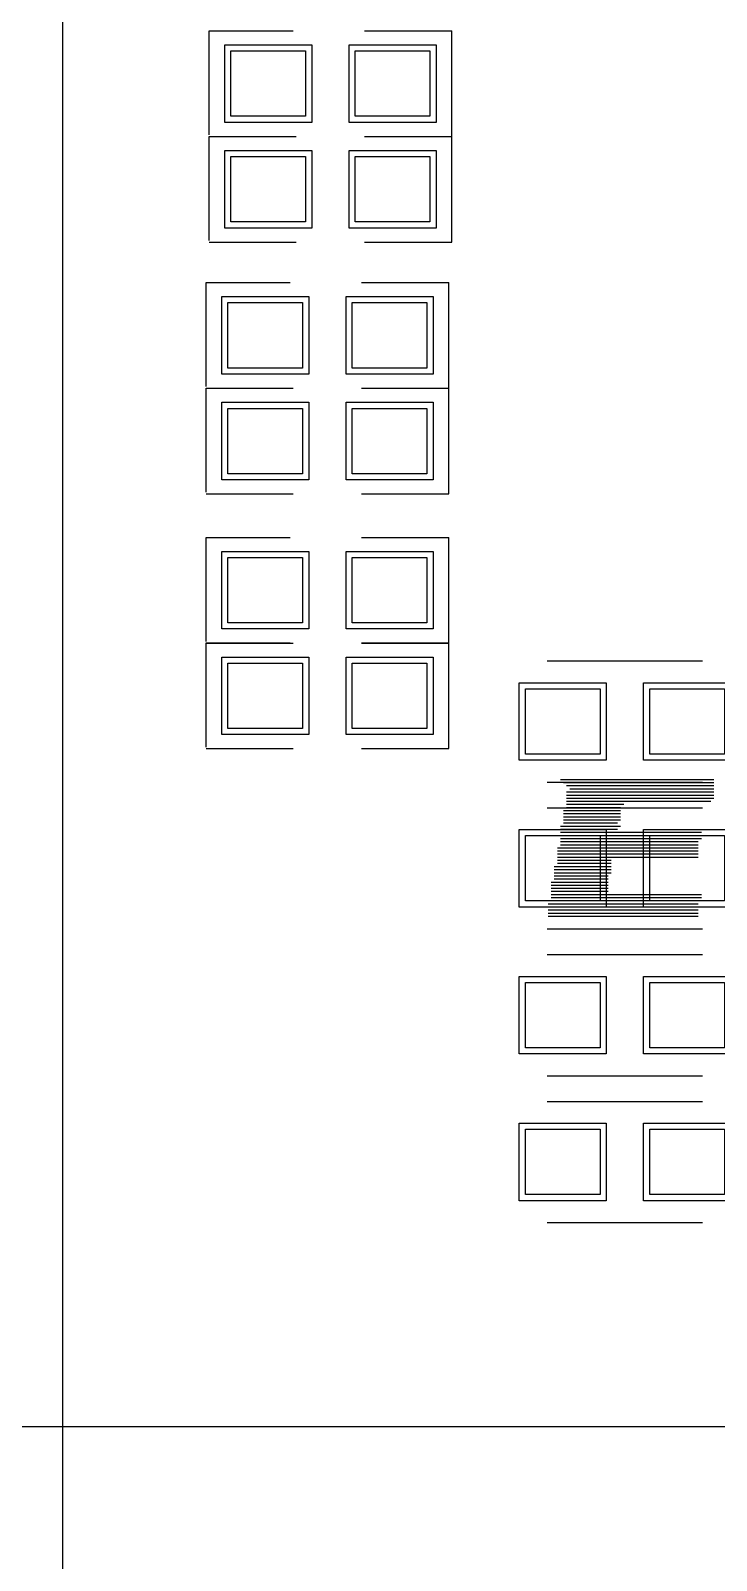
# Model space of a CAD drawing. Header units: inches. Extents: x -5 to 125, y -8 to 83.
# Drawn here: x 82.74 to 88.34, y 38.59 to 51.09 of the extents above; entities that cross this region are included whole.
import ezdxf

# ---------------------------------------------------------------- set-up
doc = ezdxf.new("R2010")
doc.units = ezdxf.units.IN
for name, color, linetype in [('Bottom Overlay', 54, 'Continuous'), ('Bottom Paste', 16, 'Continuous'), ('Bottom Solder', 6, 'Continuous'), ('Top Overlay', 2, 'Continuous'), ('Top Paste', 8, 'Continuous'), ('Top Solder', 216, 'Continuous')]:
    doc.layers.add(name, color=color, linetype=linetype)

# ---------------------------------------------------------------- blocks, each defined once
blk = doc.blocks.new('0402R_99')
at = {"layer": 'Top Overlay'}
for p, q in [((-0.279, 0.432), (-0.991, 0.432)), ((-0.991, 0.432), (-0.991, -0.432)), ((0.991, 0.432), (0.279, 0.432)), ((0.991, 0.419), (0.991, -0.432)), ((-0.279, -0.432), (-0.991, -0.432)), ((0.991, -0.432), (0.305, -0.432))]:
    blk.add_line(p, q, dxfattribs=at)
at = {"layer": 'Top Paste'}
for p, q in [((-0.813, -0.267), (-0.813, 0.267)), ((-0.813, 0.267), (-0.203, 0.267)), ((-0.203, 0.267), (-0.203, -0.267)), ((0.203, -0.267), (0.203, 0.267)), ((0.203, 0.267), (0.813, 0.267)), ((0.813, 0.267), (0.813, -0.267)), ((-0.203, -0.267), (-0.813, -0.267)), ((0.813, -0.267), (0.203, -0.267))]:
    blk.add_line(p, q, dxfattribs=at)
at = {"layer": 'Top Solder'}
for p, q in [((-0.863, -0.317), (-0.863, 0.317)), ((-0.863, 0.317), (-0.153, 0.317)), ((-0.153, 0.317), (-0.153, -0.317)), ((0.153, -0.317), (0.153, 0.317)), ((0.153, 0.317), (0.863, 0.317)), ((0.863, 0.317), (0.863, -0.317)), ((-0.153, -0.317), (-0.863, -0.317)), ((0.863, -0.317), (0.153, -0.317))]:
    blk.add_line(p, q, dxfattribs=at)
blk = doc.blocks.new('0402R_100')
at = {"layer": 'Top Overlay'}
for p, q in [((-0.279, 0.432), (-0.991, 0.432)), ((-0.991, 0.432), (-0.991, -0.432)), ((0.991, 0.432), (0.279, 0.432)), ((0.991, 0.419), (0.991, -0.432)), ((-0.279, -0.432), (-0.991, -0.432)), ((0.991, -0.432), (0.305, -0.432))]:
    blk.add_line(p, q, dxfattribs=at)
at = {"layer": 'Top Paste'}
for p, q in [((-0.813, -0.267), (-0.813, 0.267)), ((-0.813, 0.267), (-0.203, 0.267)), ((-0.203, 0.267), (-0.203, -0.267)), ((0.203, -0.267), (0.203, 0.267)), ((0.203, 0.267), (0.813, 0.267)), ((0.813, 0.267), (0.813, -0.267)), ((-0.203, -0.267), (-0.813, -0.267)), ((0.813, -0.267), (0.203, -0.267))]:
    blk.add_line(p, q, dxfattribs=at)
at = {"layer": 'Top Solder'}
for p, q in [((-0.863, -0.317), (-0.863, 0.317)), ((-0.863, 0.317), (-0.153, 0.317)), ((-0.153, 0.317), (-0.153, -0.317)), ((0.153, -0.317), (0.153, 0.317)), ((0.153, 0.317), (0.863, 0.317)), ((0.863, 0.317), (0.863, -0.317)), ((-0.153, -0.317), (-0.863, -0.317)), ((0.863, -0.317), (0.153, -0.317))]:
    blk.add_line(p, q, dxfattribs=at)
blk = doc.blocks.new('0402R_101')
at = {"layer": 'Top Overlay'}
for p, q in [((-0.279, 0.432), (-0.991, 0.432)), ((-0.991, 0.432), (-0.991, -0.432)), ((0.991, 0.432), (0.279, 0.432)), ((0.991, 0.419), (0.991, -0.432)), ((-0.279, -0.432), (-0.991, -0.432)), ((0.991, -0.432), (0.305, -0.432))]:
    blk.add_line(p, q, dxfattribs=at)
at = {"layer": 'Top Paste'}
for p, q in [((-0.813, -0.267), (-0.813, 0.267)), ((-0.813, 0.267), (-0.203, 0.267)), ((-0.203, 0.267), (-0.203, -0.267)), ((0.203, -0.267), (0.203, 0.267)), ((0.203, 0.267), (0.813, 0.267)), ((0.813, 0.267), (0.813, -0.267)), ((-0.203, -0.267), (-0.813, -0.267)), ((0.813, -0.267), (0.203, -0.267))]:
    blk.add_line(p, q, dxfattribs=at)
at = {"layer": 'Top Solder'}
for p, q in [((-0.863, -0.317), (-0.863, 0.317)), ((-0.863, 0.317), (-0.153, 0.317)), ((-0.153, 0.317), (-0.153, -0.317)), ((0.153, -0.317), (0.153, 0.317)), ((0.153, 0.317), (0.863, 0.317)), ((0.863, 0.317), (0.863, -0.317)), ((-0.153, -0.317), (-0.863, -0.317)), ((0.863, -0.317), (0.153, -0.317))]:
    blk.add_line(p, q, dxfattribs=at)
blk = doc.blocks.new('0402R_102')
at = {"layer": 'Top Overlay'}
for p, q in [((-0.279, 0.432), (-0.991, 0.432)), ((-0.991, 0.432), (-0.991, -0.432)), ((0.991, 0.432), (0.279, 0.432)), ((0.991, 0.419), (0.991, -0.432)), ((-0.279, -0.432), (-0.991, -0.432)), ((0.991, -0.432), (0.305, -0.432))]:
    blk.add_line(p, q, dxfattribs=at)
at = {"layer": 'Top Paste'}
for p, q in [((-0.813, -0.267), (-0.813, 0.267)), ((-0.813, 0.267), (-0.203, 0.267)), ((-0.203, 0.267), (-0.203, -0.267)), ((0.203, -0.267), (0.203, 0.267)), ((0.203, 0.267), (0.813, 0.267)), ((0.813, 0.267), (0.813, -0.267)), ((-0.203, -0.267), (-0.813, -0.267)), ((0.813, -0.267), (0.203, -0.267))]:
    blk.add_line(p, q, dxfattribs=at)
at = {"layer": 'Top Solder'}
for p, q in [((-0.863, -0.317), (-0.863, 0.317)), ((-0.863, 0.317), (-0.153, 0.317)), ((-0.153, 0.317), (-0.153, -0.317)), ((0.153, -0.317), (0.153, 0.317)), ((0.153, 0.317), (0.863, 0.317)), ((0.863, 0.317), (0.863, -0.317)), ((-0.153, -0.317), (-0.863, -0.317)), ((0.863, -0.317), (0.153, -0.317))]:
    blk.add_line(p, q, dxfattribs=at)
blk = doc.blocks.new('0402R_104')
at = {"layer": 'Top Overlay'}
for p, q in [((-0.279, 0.432), (-0.991, 0.432)), ((-0.991, 0.432), (-0.991, -0.432)), ((0.991, 0.432), (0.279, 0.432)), ((0.991, 0.419), (0.991, -0.432)), ((-0.279, -0.432), (-0.991, -0.432)), ((0.991, -0.432), (0.305, -0.432))]:
    blk.add_line(p, q, dxfattribs=at)
at = {"layer": 'Top Paste'}
for p, q in [((-0.813, -0.267), (-0.813, 0.267)), ((-0.813, 0.267), (-0.203, 0.267)), ((-0.203, 0.267), (-0.203, -0.267)), ((0.203, -0.267), (0.203, 0.267)), ((0.203, 0.267), (0.813, 0.267)), ((0.813, 0.267), (0.813, -0.267)), ((-0.203, -0.267), (-0.813, -0.267)), ((0.813, -0.267), (0.203, -0.267))]:
    blk.add_line(p, q, dxfattribs=at)
at = {"layer": 'Top Solder'}
for p, q in [((-0.863, -0.317), (-0.863, 0.317)), ((-0.863, 0.317), (-0.153, 0.317)), ((-0.153, 0.317), (-0.153, -0.317)), ((0.153, -0.317), (0.153, 0.317)), ((0.153, 0.317), (0.863, 0.317)), ((0.863, 0.317), (0.863, -0.317)), ((-0.153, -0.317), (-0.863, -0.317)), ((0.863, -0.317), (0.153, -0.317))]:
    blk.add_line(p, q, dxfattribs=at)
blk = doc.blocks.new('0402R_105')
at = {"layer": 'Top Overlay'}
for p, q in [((-0.279, 0.432), (-0.991, 0.432)), ((-0.991, 0.432), (-0.991, -0.432)), ((0.991, 0.432), (0.279, 0.432)), ((0.991, 0.419), (0.991, -0.432)), ((-0.279, -0.432), (-0.991, -0.432)), ((0.991, -0.432), (0.305, -0.432))]:
    blk.add_line(p, q, dxfattribs=at)
at = {"layer": 'Top Paste'}
for p, q in [((-0.813, -0.267), (-0.813, 0.267)), ((-0.813, 0.267), (-0.203, 0.267)), ((-0.203, 0.267), (-0.203, -0.267)), ((0.203, -0.267), (0.203, 0.267)), ((0.203, 0.267), (0.813, 0.267)), ((0.813, 0.267), (0.813, -0.267)), ((-0.203, -0.267), (-0.813, -0.267)), ((0.813, -0.267), (0.203, -0.267))]:
    blk.add_line(p, q, dxfattribs=at)
at = {"layer": 'Top Solder'}
for p, q in [((-0.863, -0.317), (-0.863, 0.317)), ((-0.863, 0.317), (-0.153, 0.317)), ((-0.153, 0.317), (-0.153, -0.317)), ((0.153, -0.317), (0.153, 0.317)), ((0.153, 0.317), (0.863, 0.317)), ((0.863, 0.317), (0.863, -0.317)), ((-0.153, -0.317), (-0.863, -0.317)), ((0.863, -0.317), (0.153, -0.317))]:
    blk.add_line(p, q, dxfattribs=at)
blk = doc.blocks.new('M_2_M_K___B_269')
at = {"layer": 'Bottom Overlay'}
blk.add_line((-10.9, 79.75), (-10.9, 3.75), dxfattribs=at)
blk = doc.blocks.new('0402C_B_340')
at = {"layer": 'Bottom Overlay'}
for p, q in [((-0.635, 0.495), (0.635, 0.495)), ((-0.635, -0.495), (0.635, -0.495))]:
    blk.add_line(p, q, dxfattribs=at)
at = {"layer": 'Bottom Paste'}
for p, q in [((-0.813, -0.267), (-0.813, 0.267)), ((-0.813, 0.267), (-0.203, 0.267)), ((-0.203, 0.267), (-0.203, -0.267)), ((0.203, -0.267), (0.203, 0.267)), ((0.203, 0.267), (0.813, 0.267)), ((0.813, 0.267), (0.813, -0.267)), ((-0.203, -0.267), (-0.813, -0.267)), ((0.813, -0.267), (0.203, -0.267))]:
    blk.add_line(p, q, dxfattribs=at)
at = {"layer": 'Bottom Solder'}
for p, q in [((-0.863, -0.317), (-0.863, 0.317)), ((-0.863, 0.317), (-0.153, 0.317)), ((-0.153, 0.317), (-0.153, -0.317)), ((0.153, -0.317), (0.153, 0.317)), ((0.153, 0.317), (0.863, 0.317)), ((0.863, 0.317), (0.863, -0.317)), ((-0.153, -0.317), (-0.863, -0.317)), ((0.863, -0.317), (0.153, -0.317))]:
    blk.add_line(p, q, dxfattribs=at)
blk = doc.blocks.new('0402C_B_341')
at = {"layer": 'Bottom Overlay'}
for p, q in [((-0.635, 0.495), (0.635, 0.495)), ((-0.635, -0.495), (0.635, -0.495))]:
    blk.add_line(p, q, dxfattribs=at)
at = {"layer": 'Bottom Paste'}
for p, q in [((-0.813, -0.267), (-0.813, 0.267)), ((-0.813, 0.267), (-0.203, 0.267)), ((-0.203, 0.267), (-0.203, -0.267)), ((0.203, -0.267), (0.203, 0.267)), ((0.203, 0.267), (0.813, 0.267)), ((0.813, 0.267), (0.813, -0.267)), ((-0.203, -0.267), (-0.813, -0.267)), ((0.813, -0.267), (0.203, -0.267))]:
    blk.add_line(p, q, dxfattribs=at)
at = {"layer": 'Bottom Solder'}
for p, q in [((-0.863, -0.317), (-0.863, 0.317)), ((-0.863, 0.317), (-0.153, 0.317)), ((-0.153, 0.317), (-0.153, -0.317)), ((0.153, -0.317), (0.153, 0.317)), ((0.153, 0.317), (0.863, 0.317)), ((0.863, 0.317), (0.863, -0.317)), ((-0.153, -0.317), (-0.863, -0.317)), ((0.863, -0.317), (0.153, -0.317))]:
    blk.add_line(p, q, dxfattribs=at)
blk = doc.blocks.new('0402C_B_342')
at = {"layer": 'Bottom Overlay'}
for p, q in [((-0.635, 0.495), (0.635, 0.495)), ((-0.635, -0.495), (0.635, -0.495))]:
    blk.add_line(p, q, dxfattribs=at)
at = {"layer": 'Bottom Paste'}
for p, q in [((-0.813, -0.267), (-0.813, 0.267)), ((-0.813, 0.267), (-0.203, 0.267)), ((-0.203, 0.267), (-0.203, -0.267)), ((0.203, -0.267), (0.203, 0.267)), ((0.203, 0.267), (0.813, 0.267)), ((0.813, 0.267), (0.813, -0.267)), ((-0.203, -0.267), (-0.813, -0.267)), ((0.813, -0.267), (0.203, -0.267))]:
    blk.add_line(p, q, dxfattribs=at)
at = {"layer": 'Bottom Solder'}
for p, q in [((-0.863, -0.317), (-0.863, 0.317)), ((-0.863, 0.317), (-0.153, 0.317)), ((-0.153, 0.317), (-0.153, -0.317)), ((0.153, -0.317), (0.153, 0.317)), ((0.153, 0.317), (0.863, 0.317)), ((0.863, 0.317), (0.863, -0.317)), ((-0.153, -0.317), (-0.863, -0.317)), ((0.863, -0.317), (0.153, -0.317))]:
    blk.add_line(p, q, dxfattribs=at)
blk = doc.blocks.new('0402C_B_343')
at = {"layer": 'Bottom Overlay'}
for p, q in [((-0.635, 0.495), (0.635, 0.495)), ((-0.635, -0.495), (0.635, -0.495))]:
    blk.add_line(p, q, dxfattribs=at)
at = {"layer": 'Bottom Paste'}
for p, q in [((-0.813, -0.267), (-0.813, 0.267)), ((-0.813, 0.267), (-0.203, 0.267)), ((-0.203, 0.267), (-0.203, -0.267)), ((0.203, -0.267), (0.203, 0.267)), ((0.203, 0.267), (0.813, 0.267)), ((0.813, 0.267), (0.813, -0.267)), ((-0.203, -0.267), (-0.813, -0.267)), ((0.813, -0.267), (0.203, -0.267))]:
    blk.add_line(p, q, dxfattribs=at)
at = {"layer": 'Bottom Solder'}
for p, q in [((-0.863, -0.317), (-0.863, 0.317)), ((-0.863, 0.317), (-0.153, 0.317)), ((-0.153, 0.317), (-0.153, -0.317)), ((0.153, -0.317), (0.153, 0.317)), ((0.153, 0.317), (0.863, 0.317)), ((0.863, 0.317), (0.863, -0.317)), ((-0.153, -0.317), (-0.863, -0.317)), ((0.863, -0.317), (0.153, -0.317))]:
    blk.add_line(p, q, dxfattribs=at)

msp = doc.modelspace()

# ---------------------------------------------------------------- linework, layer by layer
at = {"layer": 'Top Overlay'}
for p, q in [((83, 2), (83, 66)), ((87.065, 44.969), (88.318, 44.969)), ((87.091, 44.944), (88.318, 44.944)), ((87.116, 44.919), (88.318, 44.919)), ((87.142, 44.893), (88.318, 44.893)), ((87.116, 44.868), (88.318, 44.868)), ((87.116, 44.842), (88.318, 44.842)), ((87.116, 44.817), (88.318, 44.817)), ((87.116, 44.792), (88.293, 44.792)), ((87.116, 44.766), (87.582, 44.766)), ((87.091, 44.715), (87.556, 44.715)), ((87.091, 44.69), (87.556, 44.69)), ((87.091, 44.665), (87.556, 44.665)), ((87.091, 44.639), (87.556, 44.639)), ((87.116, 44.741), (87.556, 44.741)), ((87.065, 44.588), (87.556, 44.588)), ((87.065, 44.563), (87.531, 44.563)), ((87.065, 44.538), (88.217, 44.538)), ((87.065, 44.512), (88.217, 44.512)), ((87.091, 44.614), (87.531, 44.614)), ((87.04, 44.411), (88.191, 44.411)), ((87.065, 44.487), (88.217, 44.487)), ((87.065, 44.461), (88.191, 44.461)), ((87.065, 44.436), (88.191, 44.436)), ((87.04, 44.385), (88.191, 44.385)), ((87.04, 44.36), (88.191, 44.36)), ((87.04, 44.334), (88.191, 44.334)), ((87.04, 44.309), (87.48, 44.309)), ((87.04, 44.284), (87.48, 44.284)), ((87.015, 44.258), (87.48, 44.258)), ((87.015, 44.233), (87.48, 44.233)), ((87.015, 44.207), (87.48, 44.207)), ((87.015, 44.182), (87.455, 44.182)), ((87.015, 44.157), (87.455, 44.157)), ((86.989, 44.131), (87.455, 44.131)), ((86.989, 44.106), (87.455, 44.106)), ((86.989, 44.08), (87.455, 44.08)), ((86.989, 44.055), (87.455, 44.055)), ((86.989, 44.03), (88.217, 44.03)), ((86.964, 43.953), (88.191, 43.953)), ((86.964, 43.928), (88.191, 43.928)), ((86.964, 43.903), (88.191, 43.903)), ((86.989, 44.004), (88.217, 44.004)), ((86.989, 43.979), (88.217, 43.979)), ((86.964, 43.877), (88.191, 43.877)), ((86.964, 43.852), (88.191, 43.852))]:
    msp.add_line(p, q, dxfattribs=at)

# ---------------------------------------------------------------- block references
for name, p, rotation in [('M_2_M_K___B_269', (94.075, 50.58), 90), ('0402R_104', (85.186, 50.656), 180), ('0402R_105', (85.186, 49.793), 180), ('0402R_99', (85.161, 48.599), 180), ('0402R_100', (85.161, 47.735), 180), ('0402R_101', (85.161, 46.516), 180), ('0402R_102', (85.161, 45.653), 180)]:
    msp.add_blockref(name, p, dxfattribs=dict(rotation=rotation))
for name, p in [('0402C_B_343', (87.592, 45.443)), ('0402C_B_341', (87.592, 44.243)), ('0402C_B_342', (87.592, 43.043)), ('0402C_B_340', (87.592, 41.843))]:
    msp.add_blockref(name, p)

doc.saveas('drawing.dxf')
